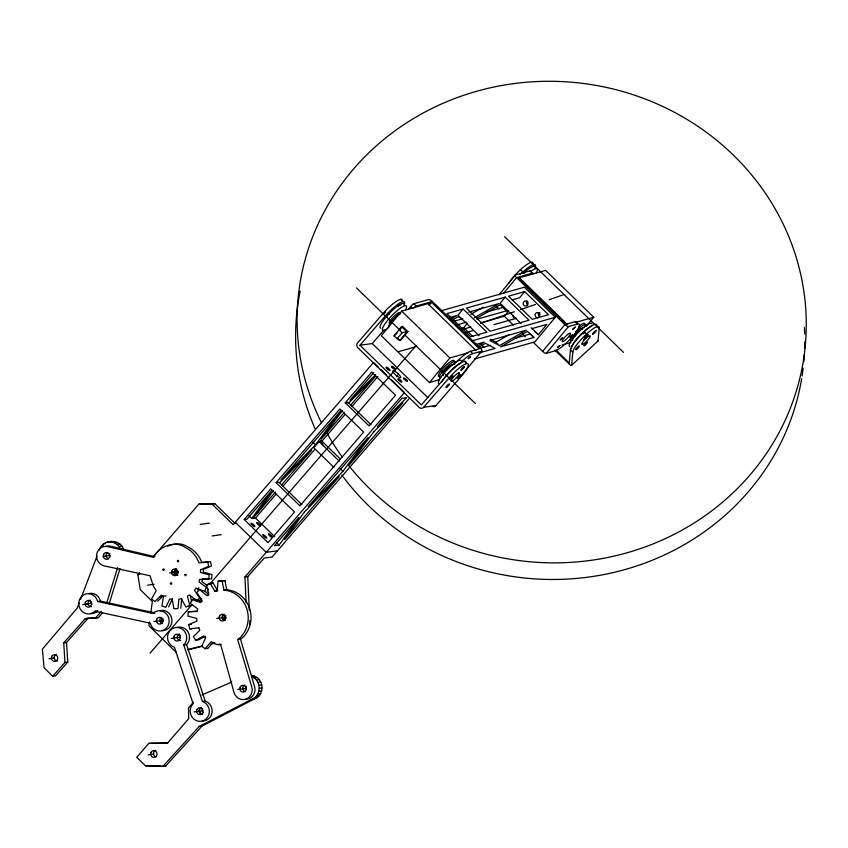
<?xml version="1.0" encoding="UTF-8"?>
<svg xmlns="http://www.w3.org/2000/svg" width="848" height="848" viewBox="0 0 848 848"><rect width="100%" height="100%" fill="white"/><g stroke="black" fill="none" stroke-linecap="round" stroke-linejoin="round"><path stroke-width="1.27" d="M198.729 627.838L199.81 630.255L193.408 636.657L195.793 640.229L203.732 635.979L205.619 637.749L201.707 646.25L205.11 648.731L211.184 641.713A14.554 13.716 82.2 0 0 220.724 644.756L233.995 692.466A9.858 9.296 82.2 0 0 245.613 699.208A9.858 9.296 82.2 0 0 251.792 687.007L237.673 639.53L240.482 639.138L242.274 637.897A27.422 25.843 82.2 0 0 249.641 608.599A27.422 25.843 82.2 0 0 226.787 589.752L224.953 580.626L220.862 580.795L218.053 581.187L217.226 590.505L214.894 591.321L210.166 583.17L206.403 584.844L208.831 594.119L206.774 595.55L199.704 589.625L196.757 592.593L202.057 600.416L200.52 602.515L192.093 599.578L190.323 603.458L197.722 608.822L197.245 611.419L188.277 611.768L187.906 616.083L196.725 618.425L196.895 621.065L188.733 624.669L189.804 628.866L198.994 627.753M555.005 350.277L569.167 364.046A3.392 0.837 47.4 0 0 571.637 365.255L598.041 340.991L599.207 327.932L596.833 325.611A18.508 3.954 -45.8 0 0 584.166 331.716A18.508 3.954 -45.8 0 0 570.428 349.885L569.262 362.944L556.044 350.086M571.637 365.255L572.803 352.196A18.508 3.954 -45.8 0 1 586.54 334.027A18.508 3.954 -45.8 0 1 599.207 327.932M180.783 608.26L181.695 598.9M199.195 726.482L251.241 699.515C261.661 696.452 261.703 680.117 251.633 676.545L254.442 676.163C264.523 679.736 264.47 696.07 254.061 699.134L202.015 726.089L199.195 726.482L162.996 766.242L145.464 765.808L136.74 757.328L148.856 743.336L167.766 742.88M149.502 621.976L148.972 625.835L176.331 652.43M150.753 612.998L152.364 601.444L140.227 589.636L137.906 574.594L139.623 572.612M171.625 571.223L171.466 572.093A3.392 3.201 82.2 0 0 177.709 573.449L177.868 572.58A3.392 3.201 82.2 0 0 171.625 571.223L177.709 573.449M106.71 602.992L117.607 567.63M109.138 603.871L120.024 568.51M173.67 575.548L175.663 569.135M99.248 550.172C101.877 539.476 119.43 538.194 123.331 548.688L120.522 549.08C118.593 544.564 113.865 541.395 108.904 541.819M79.14 603.108L77.253 608.058L42.4 649.155L44.054 667.662L52.65 676.28L55.459 675.888L67.776 662.097L66.526 642.445L88.128 618.234L98.347 617.609L102.513 612.934M80.549 599.388L97.043 556.065M168.646 606.924L172.526 598.646M207.368 590.886L208.279 588.957M198.803 587.728L197.361 589.89M394.034 335.946L401.592 326.681L402.567 326.395L407.92 331.6L400.775 340.207L399.8 340.483L394.034 335.946L397.012 333.094M249.089 515.891L251.771 518.499L271.572 490.791L247.044 519.146L244.224 519.527L268.01 542.667L294.521 512.012L270.745 488.883L244.224 519.527M257.336 512.976L273.332 490.6M279.119 545.094L298.92 517.386L274.392 545.741L279.119 545.094L276.448 542.497M315.53 444.787L340.705 410.877L280.9 480L315.53 444.787L312.859 442.19M342.338 410.665L321.095 439.275L344.426 412.308M342.889 471.393L368.053 437.483L308.259 506.606L342.889 471.393L340.207 468.796M476.025 350.542L427.858 303.701L401.698 311.11L381.293 335.702L429.448 382.543L439.423 379.713M408.132 309.52L410.612 306.531A3.392 0.721 -45.8 0 1 413.962 303.701L428.675 299.535A3.392 1.155 39.7 0 1 432.363 301.485L480.646 348.443A3.392 1.155 39.7 0 1 481.717 351.125L459.468 377.922A3.392 1.155 39.7 0 0 459.701 376.978M399.397 330.222L402.567 326.395M397.012 338.84L402.111 332.692L407.92 331.6M428.579 304.824L431.06 301.856L479.332 348.814L470.439 351.326A18.508 3.954 -45.8 0 0 456.139 362.34M429.894 304.453L431.537 302.471M463.114 309.032L446.96 313.601L470.735 336.741L486.9 332.162L463.114 309.032L458.015 315.18L479.056 335.638M461.291 328.356L463.771 327.657L467.418 323.268M499.037 294.807L515.52 274.953L530.233 270.788L532.618 273.098A3.392 0.721 -45.8 0 1 532.364 274.572M429.448 382.543L449.864 357.951L468.552 352.662M503.405 293.525L516.591 277.635A3.392 1.155 39.7 0 1 515.52 274.953M505.238 297.107L466.389 308.11L490.165 331.239L529.025 320.237L505.238 297.107L500.14 303.255L521.181 323.713M480.689 322.865L504.263 316.187L508.471 311.121M524.668 291.606L508.514 296.175L532.3 319.314L548.455 314.735L524.668 291.606L519.57 297.754L512.097 299.863M531.134 327.731L538.342 334.684L546.918 324.36L531.972 328.589M441.373 310.707L524.371 287.207L555.292 317.279L534.887 341.871L474.52 358.958M533.159 342.189L542.625 351.401L564.874 324.593A3.392 1.155 39.7 0 0 568.552 326.544L577.456 324.021L575.071 321.71L566.178 324.222L517.895 277.264L532.618 273.098M542.625 351.401A3.392 1.155 39.7 0 0 546.313 353.34L568.552 326.544M586.403 326.077L593.748 317.226L545.582 270.385L519.411 277.784L567.577 324.636M153.371 556.723L198.888 504.115L214.841 503.723L235.087 523.407M466.008 362.658A18.508 3.954 -45.8 0 0 446.673 375.632L421.339 404.92L359.976 345.231L385.31 315.954A18.508 3.954 -45.8 0 1 399.906 302.937A18.508 3.954 -45.8 0 1 404.051 304.951M359.976 345.231L372.24 343.546L384.059 329.883M175.494 574.817L178.038 571.87L175.366 569.273M276.109 482.682L339.868 408.98L363.654 432.109L299.895 505.811L276.109 482.682L278.918 482.289L301.793 504.539M345.242 402.768L371.753 372.124L395.539 395.253L369.028 425.908L345.242 402.768L348.051 402.387L370.926 424.625M373.724 372.717L350.033 400.097L375.643 374.71M160.834 622.75L162.986 620.27L160.611 617.948M252.662 518.372L275.473 492.01M281.525 485.014L311.767 450.065L279.872 482.491M345.157 414.333L321.933 441.183L319.113 441.564L313.749 447.765L333.868 467.343M350.478 405.323L375.526 376.364L348.093 403.553M251.771 518.499L255.481 517.98L276.13 494.119M283.009 486.169L314.841 449.376M352.037 406.372L377.848 376.544M150.022 653.214L191.584 605.175M209.763 584.166L415.986 345.793M398.465 374L396.567 376.713M246.132 602.833L244.934 576.926L404.475 392.529L391.352 379.766M244.934 576.926L247.743 576.545L264.216 558.079L272.102 556.998L409.679 397.966M223.607 619.655L225.748 617.174L223.374 614.864M213.24 642.201L207.919 648.349L205.11 648.731M402.259 300.658A18.508 3.954 -45.8 0 0 382.925 313.643L357.591 342.921A3.392 3.201 82.2 0 0 357.824 347.712L419.188 407.4A3.392 3.201 82.2 0 0 423.714 407.231L449.048 377.943A18.508 3.954 -45.8 0 1 466.888 363.58L464.503 361.269M432.936 406.531A3.392 3.201 82.2 0 0 435.978 405.545L461.312 376.258A18.508 3.954 -45.8 0 0 466.888 363.58M193.471 702.165L188.542 707.857L188.68 718.701L167.427 743.261L148.856 743.336M52.65 676.28L64.957 662.479L63.717 642.837L85.319 618.627L88.128 618.234M85.319 618.627L95.527 618.001L101.368 611.45M162.996 766.242L165.805 765.861L202.015 726.089M157.633 601.211L163.229 595.709M199.428 600.554L201.676 598.37M583.456 339.677L584.367 338.808M237.673 639.53L239.465 638.279A27.422 25.843 82.2 0 0 246.832 608.981A27.422 25.843 82.2 0 0 223.967 590.134L222.144 581.007L218.053 581.187M451.2 318.986L456.807 315.52L449.323 317.64M452.419 320.141L458.015 316.675L462.308 318.975M477.435 346.281L484.155 342.126L475.431 344.595M478.643 347.447L485.363 343.281L495.02 348.454L479.046 352.969M470.799 314.322L483.084 307.22M474.371 317.788L498.931 303.595L468.774 312.128M476.703 318.307L500.14 304.75L506.521 310.856L477.032 319.198M490.568 339.338L495.921 342.21L509.319 334.472M499.493 345.687L526.279 330.201L489.847 340.514L499.493 345.687L495.921 342.21M205.417 636.201L198.602 639.848L195.793 640.229M210.156 584.039L212.975 582.788L217.703 590.929L214.894 591.321M201.962 694.936L231.705 682.099M188.754 606.638L192.538 605.027M462.022 329.861L470.735 326.84M480.689 323.395L514.28 311.767M520.502 309.615L535.438 304.453M549.122 299.715L564.058 294.542M223.883 590.166L226.787 589.752M413.559 308.195A3.392 0.721 -45.8 0 1 416.336 306.022L431.06 301.856M454.263 321.159L462.87 318.731M485.756 312.255L502.949 307.379L506.521 310.856M457.835 324.636L466.432 322.198M398.549 351.644L414.937 347.002M465.753 332.617L473.375 330.466M494.045 324.614L515.605 318.509M472.294 340.779L555.292 317.279M479.162 348.464L490.218 345.327M514.333 338.5L530.307 333.985L533.869 337.451L500.702 346.843L527.498 331.356L533.869 337.451M576.301 322.166L593.748 317.226M461.948 361.28A18.508 3.954 -45.8 0 1 472.824 353.637L481.717 351.125M562.118 344.988L570.842 342.518M546.313 353.34L555.207 350.818A18.508 3.954 -45.8 0 0 573.46 335.405A18.508 3.954 -45.8 0 0 577.456 324.021M187.8 649.568L201.824 646.049M212.021 643.505L214.576 642.858M188.065 649.812L202.089 646.303M211.014 644.067L214.841 643.113M111.713 541.437L106.127 542.466M423.714 407.231L435.978 405.545M198.888 504.115L214.841 503.723M200.202 524.371L209.297 523.121M111.756 541.936L114.575 541.543M103.594 543.812L105.47 543.557M114.512 542.784L117.321 542.402M101.463 545.794L103.339 545.54M116.982 544.331L119.801 543.95M119.027 546.472L121.847 546.091M212.095 535.936L221.19 534.685M103.117 556.373L109.869 555.44M277.466 550.787L266.208 552.334L235.288 522.262M137.906 574.594L139.782 574.34M169.6 573.036L178.281 571.838M147.605 585.173L154.092 584.272M222.144 581.007L224.953 580.626M210.166 583.17L212.975 582.788M206.403 584.844L209.223 584.463M97.637 601.529L152.916 613.454A10.165 9.582 82.2 0 1 167.522 615.351A10.165 9.582 82.2 0 1 163.463 630.223A10.165 9.582 82.2 0 1 150.266 623.163L94.987 611.238A10.165 9.582 82.2 0 1 80.38 609.352A10.165 9.582 82.2 0 1 84.44 594.469A10.165 9.582 82.2 0 1 97.637 601.529L100.456 601.147L154.442 612.786M86.125 604.02L91.754 603.246M82.701 604.592L88.33 603.818M159.498 596.738L165.985 595.847M206.774 595.55L208.65 595.285M94.987 611.238L96.863 610.984M192.093 599.578L194.902 599.186L202.131 601.709M95.527 618.001L98.347 617.609M152.916 613.454L154.792 613.199M188.277 611.768L197.499 611.132M153.986 621.499L162.986 620.27M216.749 618.415L225.748 617.174M188.733 624.669L191.542 624.276M63.717 642.837L66.526 642.445M189.804 628.866L192.623 628.485M171.349 638.396L179.787 637.23M48.94 658.758L54.569 657.984M183.762 645.01L202.418 701.497A10.165 9.582 82.2 0 1 208.375 715.818A10.165 9.582 82.2 0 1 194.118 719.316A10.165 9.582 82.2 0 1 193.111 703.776L174.455 647.289A10.165 9.582 82.2 0 1 168.498 632.979A10.165 9.582 82.2 0 1 182.755 629.47A10.165 9.582 82.2 0 1 183.762 645.01L186.581 644.618A10.165 9.582 82.2 0 0 188.32 632.428A10.165 9.582 82.2 0 0 177.624 627.308M64.957 662.479L67.776 662.097M254.188 677.934L256.997 677.552M256.34 679.948L259.159 679.566M257.972 682.46L260.792 682.068M258.979 685.301L261.788 684.919M237.758 689.445L246.397 688.258M259.287 688.311L262.096 687.929M258.873 691.3L261.693 690.908M202.418 701.497L205.227 701.105A10.165 9.582 82.2 0 1 212.053 712.49A10.165 9.582 82.2 0 1 202.396 720.97M257.781 694.067L260.59 693.685M256.064 696.452L258.884 696.07M253.838 698.307L256.658 697.925M251.241 699.515L254.061 699.134M194.139 711.981L202.693 710.804M148.199 754.773L153.817 753.999M145.464 765.808L160.802 765.733M163.304 765.797L165.805 765.861M155.014 556.733L110.463 546.197A9.858 9.296 82.2 0 0 105.65 546.462M251.655 675.474L254.442 676.163M207.092 585.459L201.845 581.527L202.545 579.025L211.587 578.834L212.021 574.531L203.329 572.04L203.382 569.421L211.544 565.913L210.527 561.694L201.792 562.447A27.422 25.843 82.2 0 0 188.118 547.045A21.242 20.023 82.2 0 0 180.857 544.087A27.422 25.843 82.2 0 0 167.65 546.197M204.538 590.929L208.576 594.31M504.592 236.709L623.513 352.376M520.428 269.728L522.803 272.038M584.166 331.716L586.54 334.027M516.591 277.635L564.874 324.593M570.428 349.885L572.803 352.196M534.781 331.218L538.342 334.684M496.239 306.276L499.08 309.043M504.263 316.187L513.411 325.091M522.559 333.985L525.304 336.656M463.771 327.657L472.919 336.55M481.155 344.564L483.901 347.224M470.439 351.326L472.824 353.637M413.962 303.701L416.336 306.022M410.612 306.531L412.192 308.078M400.765 299.27L403.139 301.581M401.698 311.11L449.864 357.951M356.531 287.96L399.949 330.19M404.666 334.78L475.452 403.627M402.111 332.692L399.143 329.808L401.592 326.681L406.934 331.886L399.8 340.483L398.009 338.755M372.24 343.546L427.943 397.723M378.24 367.004L373.555 362.456L233.189 524.689L212.032 504.115M381.049 369.739L386.667 375.208M321.933 441.183L340.228 458.969M319.113 441.564L339.242 461.142M255.481 517.98L274.688 536.667M186.581 644.618L205.227 701.105M240.482 639.138L254.601 686.626A9.858 9.296 82.2 0 1 246.037 699.197M190.281 595.784L191.69 601.561M247.743 576.545L249.301 610.21M249.778 620.566L249.959 624.457M397.998 306.679A2.544 0.541 -45.8 0 1 400.012 304.814A2.544 0.541 -45.8 0 1 400.722 304.941M387.027 316.834A2.544 0.541 -45.8 0 1 385.745 317.099A2.544 0.541 -45.8 0 1 387.981 314.47A2.544 0.541 -45.8 0 1 389.253 314.205M384.218 313.527A2.544 0.541 -45.8 0 1 384.653 313.039M385.13 312.573A2.544 0.541 -45.8 0 1 385.596 312.159M388.787 327.858A11.035 2.353 -45.8 0 1 391.066 322.187A11.035 2.353 -45.8 0 1 399.747 313.58M439.571 376.385A11.035 2.353 -45.8 0 1 443.79 367.502A11.035 2.353 -45.8 0 1 454.072 360.866M440.759 377.54A11.035 2.353 -45.8 0 1 447.002 366.612A11.035 2.353 -45.8 0 1 454.39 364.502M443.928 373.258A5.099 1.092 -45.8 0 1 446.281 369.134A5.099 1.092 -45.8 0 1 450.85 365.848M446.016 370.682A5.099 1.092 -45.8 0 1 449.652 367.216M443.239 375.664A7.579 1.622 -45.8 0 1 446.027 369.845A7.579 1.622 -45.8 0 1 453.235 364.672M390.292 324.519A7.568 1.611 -45.8 0 1 394.362 318.254A7.568 1.611 -45.8 0 1 400.68 313.707M386.773 329.215A16.981 3.625 -45.8 0 1 384.473 324.572A16.981 3.625 -45.8 0 1 400.426 308.089A16.981 3.625 -45.8 0 1 405.503 309.849M380.741 328.176A16.981 3.625 -45.8 0 1 389.349 313.389A16.981 3.625 -45.8 0 1 404.157 303.976M389.444 323.618A7.568 1.611 -45.8 0 1 393.864 316.399A7.568 1.611 -45.8 0 1 399.811 313.421M439.063 383.561A16.006 3.413 -45.8 0 1 447.193 369.611A16.006 3.413 -45.8 0 1 461.132 360.76M441.744 381.929A16.006 3.413 -45.8 0 1 461.439 362.69M530.233 270.788A3.392 0.721 -45.8 0 1 530.35 271.699M575.071 321.71A18.508 3.954 -45.8 0 1 577.149 322.494M527.732 304.835A2.544 2.332 74.2 0 1 527.096 300.722M527.838 302.959A2.544 2.332 74.2 0 1 527.753 301.655M539.625 316.399A2.544 2.332 74.2 0 1 538.862 312.435M539.731 314.534A2.544 2.332 74.2 0 1 539.837 312.605M575.781 331.632A11.035 2.353 -45.8 0 1 585.883 326.014M572.898 339.921A11.035 2.353 -45.8 0 1 572.358 335.766M573.524 338.564A7.579 1.622 -45.8 0 1 577.509 332.098A7.579 1.622 -45.8 0 1 584.039 327.646M575.548 335.426A5.099 1.092 -45.8 0 1 576.099 334.6M581.845 329.416A5.099 1.092 -45.8 0 1 582.247 329.395M578.665 326.586A11.035 2.353 -45.8 0 1 584.696 324.858M575.124 336.211A5.099 1.092 -45.8 0 1 577.552 331.632A5.099 1.092 -45.8 0 1 581.739 329.522M523.301 273.289A16.981 3.625 -45.8 0 1 534.844 268.381M530.276 271.742A16.981 3.625 -45.8 0 1 536.307 272.823M569.867 346.535A16.006 3.413 -45.8 0 1 577.997 332.586A16.006 3.413 -45.8 0 1 591.936 323.735M571.573 348.263A16.006 3.413 -45.8 0 1 578.94 336.423A16.006 3.413 -45.8 0 1 592.243 325.664M598.041 340.991A3.392 0.837 47.4 0 1 597.278 341.097M522.548 273.491A2.544 0.541 -45.8 0 1 524.265 272.325A2.544 0.541 -45.8 0 1 523.937 273.469M508.726 283.243A18.508 3.954 -45.8 0 1 523.82 266.791A18.508 3.954 -45.8 0 1 533.085 263.622L535.47 265.933A18.508 3.954 -45.8 0 0 520.216 274.519M583.254 333.858A2.544 0.541 -45.8 0 1 583.71 333.37M584.187 332.925A2.544 0.541 -45.8 0 1 584.643 332.543M321.498 422.781A254.707 240.684 5.1 0 1 554.454 81.334A254.707 240.684 5.1 0 1 779.439 431.844A254.707 240.684 5.1 0 1 349.789 466.856M342.592 457.475A254.707 240.684 5.1 0 1 327.031 433.233M803.183 368.159A254.707 240.684 5.1 0 1 802.113 375.971M801.689 378.558A254.707 240.684 5.1 0 1 607.762 573.778A254.707 240.684 5.1 0 1 341.882 475.124M323.65 446.387A254.707 240.684 5.1 0 1 320.608 440.557M315.043 428.717A254.707 240.684 5.1 0 1 300.128 291.118M804.381 327.423A254.707 240.684 5.1 0 1 804.688 333.964M804.794 341.839A254.707 240.684 5.1 0 1 804.678 348.433M804.37 355.026A254.707 240.684 5.1 0 1 803.872 361.608M225.08 620.482A3.392 3.201 82.2 0 1 224.01 614.302M162.36 623.587A3.392 3.201 82.2 0 1 161.247 617.386M180.56 640.547A3.392 3.201 82.2 0 1 179.363 633.912M163.113 621.679A3.392 3.201 82.2 0 1 162.943 618.287M180.115 637.76A3.392 3.201 82.2 0 1 180.306 635.173M225.875 618.584A3.392 3.201 82.2 0 1 225.706 615.192M174.752 575.177A4.844 4.558 82.2 0 1 174.052 574.149M202.163 714.175A3.392 3.201 82.2 0 1 201.347 707.667M88.839 593.536A10.165 9.582 82.2 0 1 100.456 601.147M97.796 610.857A10.165 9.582 82.2 0 1 90.969 613.581M160.071 610.602A10.165 9.582 82.2 0 1 171.911 619.517A10.165 9.582 82.2 0 1 162.201 630.636M91.298 606.712A3.392 3.201 82.2 0 1 90.248 600.066M245.157 691.639A3.392 3.201 82.2 0 1 244.849 685.099M224.731 620.598A3.392 3.201 82.2 0 1 223.268 614.503M221.01 644.332A14.554 13.716 82.2 0 1 219.335 644.024M202.301 714.27A3.392 3.201 82.2 0 1 201.146 707.645M155.968 756.914A3.392 3.201 82.2 0 1 155.65 750.374M203.361 712.903A3.392 3.201 82.2 0 1 202.661 708.833M246.524 689.668A3.392 3.201 82.2 0 1 246.355 686.286M108.629 558.821A3.392 3.201 82.2 0 1 107.601 552.62M57.494 660.995A3.392 3.201 82.2 0 1 56.445 654.338M109.964 556.807A3.392 3.201 82.2 0 1 109.848 553.415M91.849 604.613A3.392 3.201 82.2 0 1 91.436 602.048M177.868 575.262A3.392 3.201 82.2 0 1 176.596 568.817M516.029 318.276A2.544 2.332 74.2 0 1 513.008 315.191M200.573 569.814L200.51 572.432L209.202 574.912L208.767 579.226L199.725 579.407L199.026 581.919L206.382 587.42L204.559 591.268L195.994 588.12L194.542 590.282L199.609 598.031L196.609 600.946L189.655 594.936L187.461 596.165L189.719 605.408L185.945 607.02L181.292 598.709L178.875 599.282L177.974 608.641L173.872 608.747L172.25 599.366L169.77 598.942L165.826 607.316L161.936 605.907L163.484 596.589L161.353 595.179L154.813 601.592L151.612 598.847L156.191 590.643L153.403 586.212L150.022 575.76L104.05 565.849A9.858 9.296 82.2 0 1 96.714 554.157A9.858 9.296 82.2 0 1 107.643 546.589L153.477 557.412L154.495 555.419A27.422 25.843 82.2 0 1 178.048 544.48A21.242 20.023 82.2 0 1 185.309 547.426A27.422 25.843 82.2 0 1 198.973 562.839L207.718 562.086L208.735 566.305L200.605 569.718M162.911 569.506C164.024 572.686 165.201 567.153 162.911 569.506M170.384 583.371C171.497 586.551 172.674 581.018 170.384 583.371M177.38 560.92C178.483 564.111 179.659 558.578 177.38 560.92M570.057 337.038L572.453 334.875L570.057 337.038M572.803 329.204L575.198 327.042L572.803 329.204M560.242 339.804L562.637 337.663L560.242 339.804M184.875 574.69C185.606 577.986 187.44 572.665 184.875 574.69M468.244 358.683L470.523 356.648L468.244 358.683M557.571 347.5L559.85 345.465L557.571 347.5M304.485 511.874L284.684 539.582L339.115 476.661L304.485 511.874M373.618 431.971L348.454 465.881L402.885 402.959L373.618 431.971M527.541 304.909L527.17 305.418A2.544 2.332 74.2 0 1 523.301 304.273A2.544 2.332 74.2 0 1 525.728 301.029A2.544 2.332 74.2 0 1 527.541 304.909M569.337 335.872L568.457 336.974A5.947 1.272 -45.8 0 1 562.107 341.532A5.947 1.272 -45.8 0 1 567.778 334.398A5.947 1.272 -45.8 0 1 569.337 335.872M458.344 376.607L457.941 377.084A2.544 0.541 -45.8 0 0 458.365 377.964A2.544 0.541 -45.8 0 0 460.941 374.858A2.544 0.541 -45.8 0 0 458.344 376.607M401.92 398.337L377.392 426.692L406.648 397.691L401.92 398.337M586.371 337.949L585.268 338.999A5.947 1.272 -45.8 0 0 582.534 344.33A5.947 1.272 -45.8 0 0 589.678 337.515A5.947 1.272 -45.8 0 0 586.371 337.949M586.615 336.688L586.148 337.144A2.544 0.541 -45.8 0 1 584.802 337.239A2.544 0.541 -45.8 0 1 587.865 334.345A2.544 0.541 -45.8 0 1 586.615 336.688M268.731 533.986L268.572 534.06A2.544 0.657 40.9 0 0 270.957 536.89A2.544 0.657 40.9 0 0 272.06 536.392A2.544 0.657 40.9 0 0 268.742 533.986M393.345 370.756L392.963 370.873A5.099 1.314 40.9 0 0 394.871 374.233L395.825 375.134A5.099 1.314 40.9 0 0 400.235 377.71L400.616 377.593A5.099 1.314 40.9 0 0 398.708 374.233L397.754 373.332A5.099 1.314 40.9 0 0 393.345 370.756M459.022 372.749L458.429 372.919A5.947 1.272 -45.8 0 0 451.337 379.957A5.947 1.272 -45.8 0 0 455.185 378.876A5.947 1.272 -45.8 0 0 459.022 372.749M263.166 534.759L262.975 534.802A2.544 0.657 40.9 0 0 265.223 537.59A2.544 0.657 40.9 0 0 266.495 537.25A2.544 0.657 40.9 0 0 263.166 534.759M461.27 370.226L461.026 370.279A2.544 0.541 -45.8 0 1 462.743 367.608A2.544 0.541 -45.8 0 1 464.322 367.237A2.544 0.541 -45.8 0 1 461.27 370.226M260.474 525.866L260.241 525.887A2.544 0.657 40.9 0 1 257.962 524.456L257.506 524A2.544 0.657 40.9 0 1 256.891 522.41A2.544 0.657 40.9 0 1 259.424 524A2.544 0.657 40.9 0 1 260.474 525.866M592.699 334.08L592.667 333.911A2.544 0.541 -45.8 0 1 595.381 330.773A2.544 0.541 -45.8 0 1 595.54 331.907A2.544 0.541 -45.8 0 1 592.699 334.08M446.695 387.345A2.544 0.541 -45.8 0 0 449.482 384.123A2.544 0.541 -45.8 0 0 446.822 385.904A2.544 0.541 -45.8 0 0 446.695 387.345M450.267 379.194A2.544 0.541 -45.8 0 0 453.065 375.971A2.544 0.541 -45.8 0 0 450.405 377.763A2.544 0.541 -45.8 0 0 450.267 379.194M386.412 368.064A2.544 0.657 40.9 0 0 389.826 370.576A2.544 0.657 40.9 0 0 387.875 367.873A2.544 0.657 40.9 0 0 386.412 368.064M398.306 379.639A2.544 0.657 40.9 0 0 401.708 382.141A2.544 0.657 40.9 0 0 399.768 379.438A2.544 0.657 40.9 0 0 398.306 379.639M403.934 378.865A2.544 0.657 40.9 0 0 407.337 381.367A2.544 0.657 40.9 0 0 405.397 378.664A2.544 0.657 40.9 0 0 403.934 378.865M392.041 367.29A2.544 0.657 40.9 0 0 395.444 369.802A2.544 0.657 40.9 0 0 393.514 367.099A2.544 0.657 40.9 0 0 392.041 367.29M584.685 345.486A2.544 0.541 -45.8 0 0 587.473 342.263A2.544 0.541 -45.8 0 0 584.813 344.055A2.544 0.541 -45.8 0 0 584.685 345.486M576.555 349.408A2.544 0.541 -45.8 0 0 579.343 346.185A2.544 0.541 -45.8 0 0 576.682 347.966A2.544 0.541 -45.8 0 0 576.555 349.408M174.094 636.074A3.392 3.201 82.2 0 0 177.179 641.003A3.392 3.201 82.2 0 0 179.638 635.777A3.392 3.201 82.2 0 0 174.094 636.074M196.8 709.861A3.392 3.201 82.2 0 0 200.192 714.578A3.392 3.201 82.2 0 0 202.301 709.172A3.392 3.201 82.2 0 0 196.8 709.861M156.732 619.178A3.392 3.201 82.2 0 0 159.816 624.117A3.392 3.201 82.2 0 0 162.275 618.892A3.392 3.201 82.2 0 0 156.732 619.178M85.372 602.472A3.392 3.201 82.2 0 0 88.764 607.189A3.392 3.201 82.2 0 0 90.874 601.783A3.392 3.201 82.2 0 0 85.372 602.472M240.164 687.134A3.392 3.201 82.2 0 0 243.185 692.116A3.392 3.201 82.2 0 0 245.708 686.922A3.392 3.201 82.2 0 0 240.164 687.134M219.431 616.252A3.392 3.201 82.2 0 0 222.759 621.012A3.392 3.201 82.2 0 0 224.943 615.648A3.392 3.201 82.2 0 0 219.431 616.252M150.965 752.409A3.392 3.201 82.2 0 0 153.986 757.391A3.392 3.201 82.2 0 0 156.509 752.197A3.392 3.201 82.2 0 0 150.965 752.409M51.739 656.352A3.392 3.201 82.2 0 0 54.685 661.376A3.392 3.201 82.2 0 0 57.282 656.235A3.392 3.201 82.2 0 0 51.739 656.352M103.636 554.316A3.392 3.201 82.2 0 0 106.657 559.298A3.392 3.201 82.2 0 0 109.18 554.104A3.392 3.201 82.2 0 0 103.636 554.316M535.289 313.908A2.544 2.332 74.2 0 0 537.59 317.629A2.544 2.332 74.2 0 0 539.349 313.771A2.544 2.332 74.2 0 0 535.289 313.908M251.358 524.159A2.544 0.657 40.9 0 0 254.771 526.661A2.544 0.657 40.9 0 0 252.821 523.958A2.544 0.657 40.9 0 0 251.358 524.159"/></g></svg>
